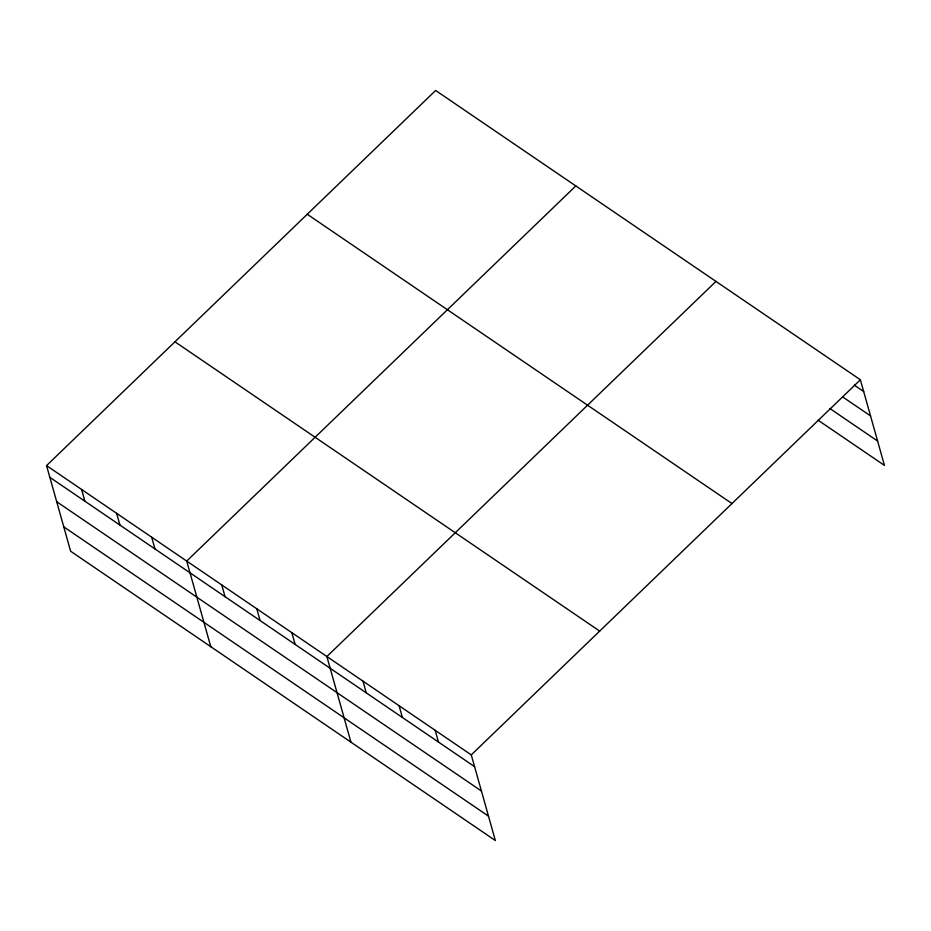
<?xml version="1.0" encoding="UTF-8"?>
<svg xmlns="http://www.w3.org/2000/svg" width="931" height="931" viewBox="0 0 931 931"><rect width="100%" height="100%" fill="white"/><g stroke="black" fill="none" stroke-linecap="round" stroke-linejoin="round"><path stroke-width="1.4" d="M46.55 465.593L471.272 754.89L495.35 840.53L70.628 551.233L46.55 465.593L435.65 90.47L860.372 379.767L884.45 465.407L818.07 420.195M575.812 185.944L186.712 561.056L210.778 646.708M715.974 281.406L326.874 656.53L350.94 742.17M471.272 754.89L860.372 379.767M854.367 385.178L863.677 391.52M842.59 396.862L870.532 415.901M829.847 408.5L877.596 441.026M307.253 214.258L731.975 503.555M174.958 341.805L599.68 631.102M49.855 477.347L474.577 766.644M56.71 501.728L481.432 791.024M63.773 526.853L488.496 816.15M435.173 730.3L438.478 742.054M399.073 705.71L402.378 717.464M362.974 681.12L366.279 692.873M291.834 632.661L295.139 644.415M256.793 608.793L260.098 620.546M221.753 584.924L225.058 596.678M151.672 537.199L154.977 548.953M116.631 513.33L119.936 525.084M81.591 489.462L84.896 501.215"/></g></svg>
